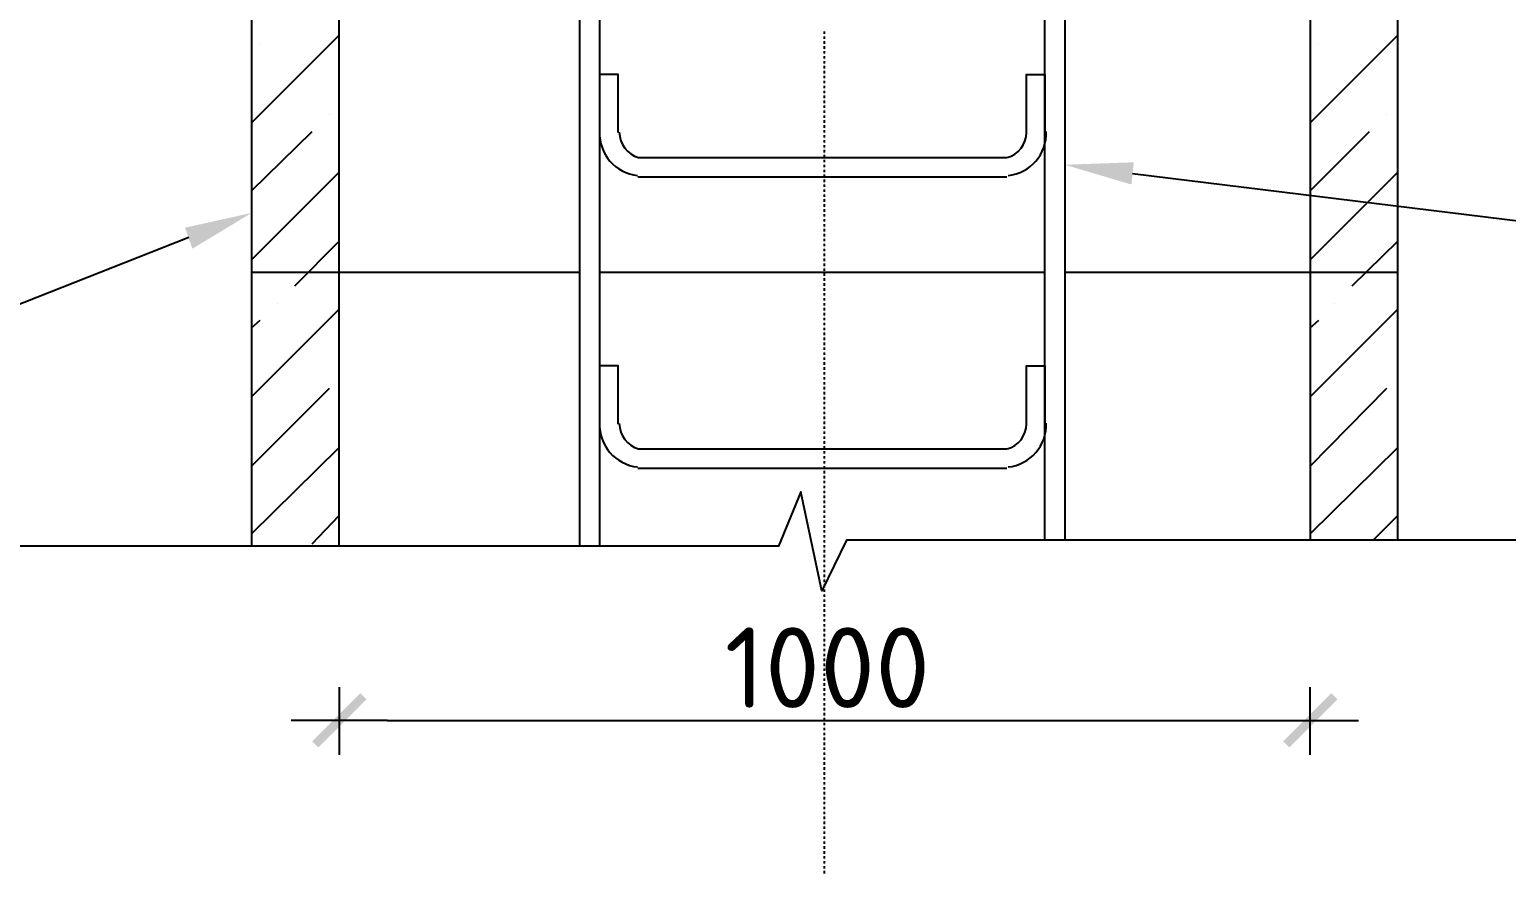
# Model space of a CAD drawing. Extents: x 8646 to 18206, y -17605 to -192.
# Drawn here: x 11437.5 to 11488.2, y -8246.3 to -8217.4 of the extents above; entities that cross this region are included whole.
import ezdxf

# ---------------------------------------------------------------- set-up
doc = ezdxf.new("R2010")
doc.units = 0
for name, color, linetype in [('PDF__0', 7, 'CONTINUOUS'), ('PDF__ТЕКСТ', 7, 'CONTINUOUS'), ('PDF__УСИЛЕНИЕ', 7, 'CONTINUOUS')]:
    doc.layers.add(name, color=color, linetype=linetype)
doc.styles.add('PDF_ISOCPEUR', font='isocpeur.ttf')

msp = doc.modelspace()

# ---------------------------------------------------------------- linework, layer by layer
at = {"layer": 'PDF__0', "linetype": 'CONTINUOUS'}
for points in [[(11448.126, -8239.921), (11448.126, -8242.252)], [(11481.478, -8242.252), (11481.478, -8239.921)], [(11449.779, -8241.065), (11446.473, -8241.065)], [(11479.783, -8241.065), (11483.131, -8241.065)]]:
    msp.add_lwpolyline(points, dxfattribs=at)
for points in [[(11448.846, -8240.133), (11447.405, -8241.997), (11447.193, -8241.785)], [(11449.058, -8240.345), (11448.846, -8240.133), (11447.405, -8241.997)], [(11480.545, -8241.785), (11480.757, -8241.997), (11482.198, -8240.133)], [(11480.757, -8241.997), (11482.198, -8240.133), (11482.41, -8240.345)]]:
    msp.add_solid(points, dxfattribs=at)
at = {"layer": 'PDF__УСИЛЕНИЕ', "color": 252, "linetype": 'CONTINUOUS'}
for points in [[(11456.39, -8235.09), (11456.39, -8185.973)], [(11457.068, -8185.973), (11457.068, -8235.09)], [(11472.366, -8234.878), (11472.366, -8185.973)], [(11473.044, -8185.973), (11473.044, -8234.878)], [(11448.126, -8235.09), (11448.126, -8205.679), (11445.117, -8205.679), (11445.117, -8235.09)], [(11484.487, -8234.878), (11484.487, -8205.679), (11481.478, -8205.679), (11481.478, -8234.878)], [(11445.117, -8220.554), (11448.126, -8217.545)], [(11481.478, -8220.554), (11484.487, -8217.545)], [(11445.414, -8217.884), (11445.414, -8217.884)], [(11481.774, -8217.884), (11481.774, -8217.884)], [(11457.703, -8220.893), (11457.703, -8218.901), (11457.068, -8218.901), (11457.068, -8220.893)], [(11447.787, -8220.257), (11447.787, -8220.257)], [(11484.105, -8220.257), (11484.105, -8220.257)], [(11445.117, -8222.885), (11447.193, -8220.85)], [(11481.478, -8222.885), (11483.512, -8220.85)], [(11458.381, -8221.74), (11471.053, -8221.74)], [(11445.117, -8225.258), (11448.126, -8222.249)], [(11475.375, -8222.291), (11500.93, -8225.427), (11517.118, -8225.427)], [(11481.478, -8225.258), (11484.487, -8222.249)], [(11471.053, -8222.418), (11458.381, -8222.418)], [(11442.956, -8224.495), (11428.971, -8230.004)], [(11446.6, -8226.148), (11448.126, -8224.622)], [(11482.919, -8226.148), (11484.487, -8224.622)], [(11445.117, -8225.682), (11456.39, -8225.682)], [(11457.068, -8225.682), (11472.366, -8225.682)], [(11473.044, -8225.682), (11484.487, -8225.682)], [(11446.007, -8226.741), (11446.007, -8226.741)], [(11482.325, -8226.741), (11482.325, -8226.741)], [(11445.117, -8229.962), (11448.126, -8226.953)], [(11445.117, -8227.589), (11445.414, -8227.334)], [(11481.478, -8229.962), (11484.487, -8226.953)], [(11481.478, -8227.589), (11481.774, -8227.334)], [(11457.703, -8230.894), (11457.703, -8228.902), (11457.068, -8228.902), (11457.068, -8230.894)], [(11445.117, -8232.335), (11447.787, -8229.665)], [(11481.478, -8232.335), (11484.105, -8229.665)], [(11445.117, -8234.666), (11448.126, -8231.699)], [(11458.381, -8231.742), (11471.053, -8231.742)], [(11481.478, -8234.666), (11484.487, -8231.699)], [(11471.053, -8232.42), (11458.381, -8232.42)], [(11494.361, -8234.878), (11465.543, -8234.878), (11464.696, -8236.615), (11463.975, -8233.225), (11463.213, -8235.09), (11434.861, -8235.09)], [(11447.193, -8235.005), (11448.126, -8234.03)], [(11483.639, -8234.878), (11484.487, -8234.03)]]:
    msp.add_lwpolyline(points, dxfattribs=at)
at = {"layer": 'PDF__УСИЛЕНИЕ', "linetype": 'CONTINUOUS'}
for points in [[(11464.781, -8217.375), (11464.781, -8217.375)], [(11464.781, -8217.418), (11464.781, -8217.502)], [(11464.781, -8217.545), (11464.781, -8217.545)], [(11464.781, -8217.587), (11464.781, -8217.672)], [(11464.781, -8217.714), (11464.781, -8217.714)], [(11464.781, -8217.757), (11464.781, -8217.841)], [(11464.781, -8217.884), (11464.781, -8217.884)], [(11464.781, -8217.926), (11464.781, -8218.011)], [(11464.781, -8218.053), (11464.781, -8218.053)], [(11464.781, -8218.096), (11464.781, -8218.18)], [(11464.781, -8218.223), (11464.781, -8218.223)], [(11464.781, -8218.265), (11464.781, -8218.35)], [(11464.781, -8218.392), (11464.781, -8218.392)], [(11464.781, -8218.435), (11464.781, -8218.52)], [(11464.781, -8218.562), (11464.781, -8218.562)], [(11464.781, -8218.604), (11464.781, -8218.689)], [(11464.781, -8218.731), (11464.781, -8218.731)], [(11464.781, -8218.774), (11464.781, -8218.859)], [(11464.781, -8218.901), (11464.781, -8218.901)], [(11464.781, -8218.943), (11464.781, -8219.028)], [(11464.781, -8219.07), (11464.781, -8219.07)], [(11464.781, -8219.113), (11464.781, -8219.198)], [(11464.781, -8219.24), (11464.781, -8219.24)], [(11464.781, -8219.282), (11464.781, -8219.367)], [(11464.781, -8219.409), (11464.781, -8219.409)], [(11464.781, -8219.452), (11464.781, -8219.537)], [(11464.781, -8219.579), (11464.781, -8219.579)], [(11464.781, -8219.621), (11464.781, -8219.706)], [(11464.781, -8219.749), (11464.781, -8219.749)], [(11464.781, -8219.791), (11464.781, -8219.876)], [(11464.781, -8219.918), (11464.781, -8219.918)], [(11464.781, -8219.96), (11464.781, -8220.045)], [(11464.781, -8220.088), (11464.781, -8220.088)], [(11464.781, -8220.13), (11464.781, -8220.215)], [(11464.781, -8220.257), (11464.781, -8220.257)], [(11464.781, -8220.299), (11464.781, -8220.384)], [(11464.781, -8220.427), (11464.781, -8220.427)], [(11464.781, -8220.469), (11464.781, -8220.554)], [(11464.781, -8220.596), (11464.781, -8220.596)], [(11464.781, -8220.638), (11464.781, -8220.723)], [(11464.781, -8220.766), (11464.781, -8220.766)], [(11464.781, -8220.808), (11464.781, -8220.893)], [(11464.781, -8220.935), (11464.781, -8220.935)], [(11464.781, -8220.977), (11464.781, -8221.062)], [(11464.781, -8221.105), (11464.781, -8221.105)], [(11464.781, -8221.147), (11464.781, -8221.232)], [(11464.781, -8221.274), (11464.781, -8221.274)], [(11464.781, -8221.317), (11464.781, -8221.401)], [(11464.781, -8221.444), (11464.781, -8221.444)], [(11464.781, -8221.486), (11464.781, -8221.571)], [(11464.781, -8221.613), (11464.781, -8221.613)], [(11464.781, -8221.656), (11464.781, -8221.74)], [(11464.781, -8221.783), (11464.781, -8221.783)], [(11464.781, -8221.825), (11464.781, -8221.91)], [(11464.781, -8221.952), (11464.781, -8221.952)], [(11464.781, -8221.995), (11464.781, -8222.079)], [(11464.781, -8222.122), (11464.781, -8222.122)], [(11464.781, -8222.164), (11464.781, -8222.249)], [(11464.781, -8222.291), (11464.781, -8222.291)], [(11464.781, -8222.334), (11464.781, -8222.418)], [(11464.781, -8222.461), (11464.781, -8222.461)], [(11464.781, -8222.503), (11464.781, -8222.588)], [(11464.781, -8222.63), (11464.781, -8222.63)], [(11464.781, -8222.673), (11464.781, -8222.757)], [(11464.781, -8222.8), (11464.781, -8222.8)], [(11464.781, -8222.842), (11464.781, -8222.927)], [(11464.781, -8222.969), (11464.781, -8222.969)], [(11464.781, -8223.012), (11464.781, -8223.096)], [(11464.781, -8223.139), (11464.781, -8223.139)], [(11464.781, -8223.181), (11464.781, -8223.266)], [(11464.781, -8223.308), (11464.781, -8223.308)], [(11464.781, -8223.351), (11464.781, -8223.435)], [(11464.781, -8223.478), (11464.781, -8223.478)], [(11464.781, -8223.52), (11464.781, -8223.605)], [(11464.781, -8223.647), (11464.781, -8223.647)], [(11464.781, -8223.69), (11464.781, -8223.774)], [(11464.781, -8223.817), (11464.781, -8223.817)], [(11464.781, -8223.859), (11464.781, -8223.944)], [(11464.781, -8223.986), (11464.781, -8223.986)], [(11464.781, -8224.029), (11464.781, -8224.114)], [(11464.781, -8224.156), (11464.781, -8224.156)], [(11464.781, -8224.198), (11464.781, -8224.283)], [(11464.781, -8224.325), (11464.781, -8224.325)], [(11464.781, -8224.368), (11464.781, -8224.453)], [(11464.781, -8224.495), (11464.781, -8224.495)], [(11464.781, -8224.537), (11464.781, -8224.622)], [(11464.781, -8224.664), (11464.781, -8224.664)], [(11464.781, -8224.707), (11464.781, -8224.792)], [(11464.781, -8224.834), (11464.781, -8224.834)], [(11464.781, -8224.876), (11464.781, -8224.961)], [(11464.781, -8225.003), (11464.781, -8225.003)], [(11464.781, -8225.046), (11464.781, -8225.131)], [(11464.781, -8225.173), (11464.781, -8225.173)], [(11464.781, -8225.215), (11464.781, -8225.3)], [(11464.781, -8225.342), (11464.781, -8225.342)], [(11464.781, -8225.385), (11464.781, -8225.47)], [(11464.781, -8225.512), (11464.781, -8225.512)], [(11464.781, -8225.554), (11464.781, -8225.639)], [(11464.781, -8225.682), (11464.781, -8225.682)], [(11464.781, -8225.724), (11464.781, -8225.809)], [(11464.781, -8225.851), (11464.781, -8225.851)], [(11464.781, -8225.893), (11464.781, -8225.978)], [(11464.781, -8226.021), (11464.781, -8226.021)], [(11464.781, -8226.063), (11464.781, -8226.148)], [(11464.781, -8226.19), (11464.781, -8226.19)], [(11464.781, -8226.232), (11464.781, -8226.317)], [(11464.781, -8226.36), (11464.781, -8226.36)], [(11464.781, -8226.402), (11464.781, -8226.487)], [(11464.781, -8226.529), (11464.781, -8226.529)], [(11464.781, -8226.571), (11464.781, -8226.656)], [(11464.781, -8226.699), (11464.781, -8226.699)], [(11464.781, -8226.741), (11464.781, -8226.826)], [(11464.781, -8226.868), (11464.781, -8226.868)], [(11464.781, -8226.911), (11464.781, -8226.995)], [(11464.781, -8227.038), (11464.781, -8227.038)], [(11464.781, -8227.08), (11464.781, -8227.165)], [(11464.781, -8227.207), (11464.781, -8227.207)], [(11464.781, -8227.25), (11464.781, -8227.334)], [(11464.781, -8227.377), (11464.781, -8227.377)], [(11464.781, -8227.419), (11464.781, -8227.504)], [(11464.781, -8227.546), (11464.781, -8227.546)], [(11464.781, -8227.589), (11464.781, -8227.673)], [(11464.781, -8227.716), (11464.781, -8227.716)], [(11464.781, -8227.758), (11464.781, -8227.843)], [(11464.781, -8227.885), (11464.781, -8227.885)], [(11464.781, -8227.928), (11464.781, -8228.012)], [(11464.781, -8228.055), (11464.781, -8228.055)], [(11464.781, -8228.097), (11464.781, -8228.182)], [(11464.781, -8228.224), (11464.781, -8228.224)], [(11464.781, -8228.267), (11464.781, -8228.351)], [(11464.781, -8228.394), (11464.781, -8228.394)], [(11464.781, -8228.436), (11464.781, -8228.521)], [(11464.781, -8228.563), (11464.781, -8228.563)], [(11464.781, -8228.606), (11464.781, -8228.69)], [(11464.781, -8228.733), (11464.781, -8228.733)], [(11464.781, -8228.775), (11464.781, -8228.86)], [(11464.781, -8228.902), (11464.781, -8228.902)], [(11464.781, -8228.945), (11464.781, -8229.029)], [(11464.781, -8229.072), (11464.781, -8229.072)], [(11464.781, -8229.114), (11464.781, -8229.199)], [(11464.781, -8229.241), (11464.781, -8229.241)], [(11464.781, -8229.284), (11464.781, -8229.368)], [(11464.781, -8229.411), (11464.781, -8229.411)], [(11464.781, -8229.453), (11464.781, -8229.538)], [(11464.781, -8229.58), (11464.781, -8229.58)], [(11464.781, -8229.623), (11464.781, -8229.707)], [(11464.781, -8229.75), (11464.781, -8229.75)], [(11464.781, -8229.792), (11464.781, -8229.877)], [(11464.781, -8229.919), (11464.781, -8229.919)], [(11464.781, -8229.962), (11464.781, -8230.047)], [(11464.781, -8230.089), (11464.781, -8230.089)], [(11464.781, -8230.131), (11464.781, -8230.216)], [(11464.781, -8230.258), (11464.781, -8230.258)], [(11464.781, -8230.301), (11464.781, -8230.386)], [(11464.781, -8230.428), (11464.781, -8230.428)], [(11464.781, -8230.47), (11464.781, -8230.555)], [(11464.781, -8230.597), (11464.781, -8230.597)], [(11464.781, -8230.64), (11464.781, -8230.725)], [(11464.781, -8230.767), (11464.781, -8230.767)], [(11464.781, -8230.809), (11464.781, -8230.894)], [(11464.781, -8230.936), (11464.781, -8230.936)], [(11464.781, -8230.979), (11464.781, -8231.064)], [(11464.781, -8231.106), (11464.781, -8231.106)], [(11464.781, -8231.148), (11464.781, -8231.233)], [(11464.781, -8231.276), (11464.781, -8231.276)], [(11464.781, -8231.318), (11464.781, -8231.403)], [(11464.781, -8231.445), (11464.781, -8231.445)], [(11464.781, -8231.487), (11464.781, -8231.572)], [(11464.781, -8231.615), (11464.781, -8231.615)], [(11464.781, -8231.657), (11464.781, -8231.742)], [(11464.781, -8231.784), (11464.781, -8231.784)], [(11464.781, -8231.826), (11464.781, -8231.911)], [(11464.781, -8231.954), (11464.781, -8231.954)], [(11464.781, -8231.996), (11464.781, -8232.081)], [(11464.781, -8232.123), (11464.781, -8232.123)], [(11464.781, -8232.165), (11464.781, -8232.25)], [(11464.781, -8232.293), (11464.781, -8232.293)], [(11464.781, -8232.335), (11464.781, -8232.42)], [(11464.781, -8232.462), (11464.781, -8232.462)], [(11464.781, -8232.504), (11464.781, -8232.589)], [(11464.781, -8232.632), (11464.781, -8232.632)], [(11464.781, -8232.674), (11464.781, -8232.759)], [(11464.781, -8232.801), (11464.781, -8232.801)], [(11464.781, -8232.844), (11464.781, -8232.928)], [(11464.781, -8232.971), (11464.781, -8232.971)], [(11464.781, -8233.013), (11464.781, -8233.098)], [(11464.781, -8233.14), (11464.781, -8233.14)], [(11464.781, -8233.183), (11464.781, -8233.267)], [(11464.781, -8233.31), (11464.781, -8233.31)], [(11464.781, -8233.352), (11464.781, -8233.437)], [(11464.781, -8233.479), (11464.781, -8233.479)], [(11464.781, -8233.522), (11464.781, -8233.606)], [(11464.781, -8233.649), (11464.781, -8233.649)], [(11464.781, -8233.691), (11464.781, -8233.776)], [(11464.781, -8233.818), (11464.781, -8233.818)], [(11464.781, -8233.861), (11464.781, -8233.945)], [(11464.781, -8233.988), (11464.781, -8233.988)], [(11464.781, -8234.03), (11464.781, -8234.115)], [(11464.781, -8234.157), (11464.781, -8234.157)], [(11464.781, -8234.2), (11464.781, -8234.284)], [(11464.781, -8234.327), (11464.781, -8234.327)], [(11464.781, -8234.369), (11464.781, -8234.454)], [(11464.781, -8234.496), (11464.781, -8234.496)], [(11464.781, -8234.539), (11464.781, -8234.623)], [(11464.781, -8234.666), (11464.781, -8234.666)], [(11464.781, -8234.708), (11464.781, -8234.793)], [(11464.781, -8234.835), (11464.781, -8234.835)], [(11464.781, -8234.878), (11464.781, -8234.962)], [(11464.781, -8235.005), (11464.781, -8235.005)], [(11464.781, -8235.047), (11464.781, -8235.132)], [(11464.781, -8235.174), (11464.781, -8235.174)], [(11464.781, -8235.217), (11464.781, -8235.301)], [(11464.781, -8235.344), (11464.781, -8235.344)], [(11464.781, -8235.386), (11464.781, -8235.471)], [(11464.781, -8235.513), (11464.781, -8235.513)], [(11464.781, -8235.556), (11464.781, -8235.641)], [(11464.781, -8235.683), (11464.781, -8235.683)], [(11464.781, -8235.725), (11464.781, -8235.81)], [(11464.781, -8235.852), (11464.781, -8235.852)], [(11464.781, -8235.895), (11464.781, -8235.98)], [(11464.781, -8236.022), (11464.781, -8236.022)], [(11464.781, -8236.064), (11464.781, -8236.149)], [(11464.781, -8236.191), (11464.781, -8236.191)], [(11464.781, -8236.234), (11464.781, -8236.319)], [(11464.781, -8236.361), (11464.781, -8236.361)], [(11464.781, -8236.403), (11464.781, -8236.488)], [(11464.781, -8236.53), (11464.781, -8236.53)], [(11464.781, -8236.573), (11464.781, -8236.658)], [(11464.781, -8236.7), (11464.781, -8236.7)], [(11464.781, -8236.742), (11464.781, -8236.827)], [(11464.781, -8236.869), (11464.781, -8236.869)], [(11464.781, -8236.912), (11464.781, -8236.997)], [(11464.781, -8237.039), (11464.781, -8237.039)], [(11464.781, -8237.081), (11464.781, -8237.166)], [(11464.781, -8237.209), (11464.781, -8237.209)], [(11464.781, -8237.251), (11464.781, -8237.336)], [(11464.781, -8237.378), (11464.781, -8237.378)], [(11464.781, -8237.42), (11464.781, -8237.505)], [(11464.781, -8237.548), (11464.781, -8237.548)], [(11464.781, -8237.59), (11464.781, -8237.675)], [(11464.781, -8237.717), (11464.781, -8237.717)], [(11464.781, -8237.759), (11464.781, -8237.844)], [(11464.781, -8237.887), (11464.781, -8237.887)], [(11464.781, -8237.929), (11464.781, -8238.014)], [(11464.781, -8238.056), (11464.781, -8238.056)], [(11464.781, -8238.098), (11464.781, -8238.183)], [(11464.781, -8238.226), (11464.781, -8238.226)], [(11464.781, -8238.268), (11464.781, -8238.353)], [(11464.781, -8238.395), (11464.781, -8238.395)], [(11464.781, -8238.438), (11464.781, -8238.522)], [(11464.781, -8238.565), (11464.781, -8238.565)], [(11464.781, -8238.607), (11464.781, -8238.692)], [(11464.781, -8238.734), (11464.781, -8238.734)], [(11464.781, -8238.777), (11464.781, -8238.861)], [(11464.781, -8238.904), (11464.781, -8238.904)], [(11464.781, -8238.946), (11464.781, -8239.031)], [(11464.781, -8239.073), (11464.781, -8239.073)], [(11464.781, -8239.116), (11464.781, -8239.2)], [(11464.781, -8239.243), (11464.781, -8239.243)], [(11464.781, -8239.285), (11464.781, -8239.37)], [(11464.781, -8239.412), (11464.781, -8239.412)], [(11464.781, -8239.455), (11464.781, -8239.539)], [(11464.781, -8239.582), (11464.781, -8239.582)], [(11464.781, -8239.624), (11464.781, -8239.709)], [(11464.781, -8239.751), (11464.781, -8239.751)], [(11464.781, -8239.794), (11464.781, -8239.878)], [(11464.781, -8239.921), (11464.781, -8239.921)], [(11464.781, -8239.963), (11464.781, -8240.048)], [(11464.781, -8240.09), (11464.781, -8240.09)], [(11464.781, -8240.133), (11464.781, -8240.217)], [(11464.781, -8240.26), (11464.781, -8240.26)], [(11464.781, -8240.302), (11464.781, -8240.387)], [(11464.781, -8240.429), (11464.781, -8240.429)], [(11464.781, -8240.472), (11464.781, -8240.556)], [(11464.781, -8240.599), (11464.781, -8240.599)], [(11464.781, -8240.641), (11464.781, -8240.726)], [(11449.779, -8241.065), (11479.783, -8241.065)], [(11464.781, -8240.768), (11464.781, -8240.768)], [(11464.781, -8240.811), (11464.781, -8240.895)], [(11464.781, -8240.938), (11464.781, -8240.938)], [(11464.781, -8240.98), (11464.781, -8241.065)], [(11464.781, -8241.107), (11464.781, -8241.107)], [(11464.781, -8241.15), (11464.781, -8241.234)], [(11464.781, -8241.277), (11464.781, -8241.277)], [(11464.781, -8241.319), (11464.781, -8241.404)], [(11464.781, -8241.446), (11464.781, -8241.446)], [(11464.781, -8241.489), (11464.781, -8241.574)], [(11464.781, -8241.616), (11464.781, -8241.616)], [(11464.781, -8241.658), (11464.781, -8241.743)], [(11464.781, -8241.785), (11464.781, -8241.785)], [(11464.781, -8241.828), (11464.781, -8241.913)], [(11464.781, -8241.955), (11464.781, -8241.955)], [(11464.781, -8241.997), (11464.781, -8242.082)], [(11464.781, -8242.124), (11464.781, -8242.124)], [(11464.781, -8242.167), (11464.781, -8242.252)], [(11464.781, -8242.294), (11464.781, -8242.294)], [(11464.781, -8242.336), (11464.781, -8242.421)], [(11464.781, -8242.463), (11464.781, -8242.463)], [(11464.781, -8242.506), (11464.781, -8242.591)], [(11464.781, -8242.633), (11464.781, -8242.633)], [(11464.781, -8242.675), (11464.781, -8242.76)], [(11464.781, -8242.803), (11464.781, -8242.803)], [(11464.781, -8242.845), (11464.781, -8242.93)], [(11464.781, -8242.972), (11464.781, -8242.972)], [(11464.781, -8243.014), (11464.781, -8243.099)], [(11464.781, -8243.142), (11464.781, -8243.142)], [(11464.781, -8243.184), (11464.781, -8243.269)], [(11464.781, -8243.311), (11464.781, -8243.311)], [(11464.781, -8243.353), (11464.781, -8243.438)], [(11464.781, -8243.481), (11464.781, -8243.481)], [(11464.781, -8243.523), (11464.781, -8243.608)], [(11464.781, -8243.65), (11464.781, -8243.65)], [(11464.781, -8243.692), (11464.781, -8243.777)], [(11464.781, -8243.82), (11464.781, -8243.82)], [(11464.781, -8243.862), (11464.781, -8243.947)], [(11464.781, -8243.989), (11464.781, -8243.989)], [(11464.781, -8244.031), (11464.781, -8244.116)], [(11464.781, -8244.159), (11464.781, -8244.159)], [(11464.781, -8244.201), (11464.781, -8244.286)], [(11464.781, -8244.328), (11464.781, -8244.328)], [(11464.781, -8244.371), (11464.781, -8244.455)], [(11464.781, -8244.498), (11464.781, -8244.498)], [(11464.781, -8244.54), (11464.781, -8244.625)], [(11464.781, -8244.667), (11464.781, -8244.667)], [(11464.781, -8244.71), (11464.781, -8244.794)], [(11464.781, -8244.837), (11464.781, -8244.837)], [(11464.781, -8244.879), (11464.781, -8244.964)], [(11464.781, -8245.006), (11464.781, -8245.006)], [(11464.781, -8245.049), (11464.781, -8245.133)], [(11464.781, -8245.176), (11464.781, -8245.176)], [(11464.781, -8245.218), (11464.781, -8245.303)], [(11464.781, -8245.345), (11464.781, -8245.345)], [(11464.781, -8245.388), (11464.781, -8245.472)], [(11464.781, -8245.515), (11464.781, -8245.515)], [(11464.781, -8245.557), (11464.781, -8245.642)], [(11464.781, -8245.684), (11464.781, -8245.684)], [(11464.781, -8245.727), (11464.781, -8245.811)], [(11464.781, -8245.854), (11464.781, -8245.854)], [(11464.781, -8245.896), (11464.781, -8245.981)], [(11464.781, -8246.023), (11464.781, -8246.023)], [(11464.781, -8246.066), (11464.781, -8246.15)], [(11464.781, -8246.193), (11464.781, -8246.193)], [(11464.781, -8246.235), (11464.781, -8246.32)]]:
    msp.add_lwpolyline(points, dxfattribs=at)
at = {"layer": 'PDF__УСИЛЕНИЕ', "color": 252, "linetype": 'CONTINUOUS'}
for points in [[(11471.07, -8221.748, 0.332535), (11471.731, -8220.893), (11471.731, -8218.901), (11472.366, -8218.901), (11472.366, -8220.893)], [(11471.07, -8231.749, 0.332535), (11471.731, -8230.894), (11471.731, -8228.902), (11472.366, -8228.902), (11472.366, -8230.894)]]:
    msp.add_lwpolyline(points, format="xyb", dxfattribs=at)
for centre, radius, start, end in [((11458.53, -8220.914), 1.462, 177.8305, 263.9188), ((11470.947, -8220.914), 1.462, 276.0812, 2.1695), ((11458.657, -8220.872), 0.911, 180.4946, 254.0696), ((11458.53, -8230.915), 1.462, 177.8305, 263.9188), ((11458.657, -8230.873), 0.911, 180.4946, 254.0696), ((11470.947, -8230.915), 1.462, 276.0812, 2.1695)]:
    msp.add_arc(centre, radius, start, end, dxfattribs=at)
for points in [[(11475.333, -8222.673), (11473.044, -8221.995), (11475.418, -8221.91)], [(11442.828, -8224.156), (11445.117, -8223.647), (11443.083, -8224.876)]]:
    msp.add_solid(points, dxfattribs=at)

# ---------------------------------------------------------------- texts
at = {"layer": 'PDF__ТЕКСТ', "linetype": 'CONTINUOUS', "insert": (11461.364, -8239.256), "char_height": 2.7619, "attachment_point": 4, "style": 'PDF_ISOCPEUR'}
msp.add_mtext('1000', dxfattribs=at)

doc.saveas('drawing.dxf')
